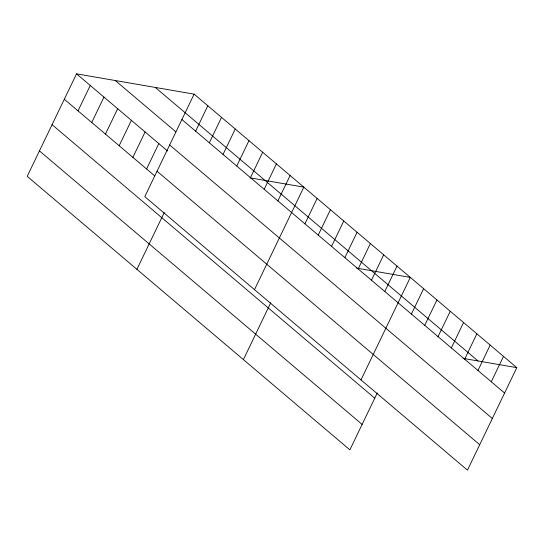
<?xml version="1.0" encoding="UTF-8"?>
<svg xmlns="http://www.w3.org/2000/svg" width="544" height="544" viewBox="0 0 544 544"><rect width="100%" height="100%" fill="white"/><g stroke="black" fill="none" stroke-linecap="round" stroke-linejoin="round"><path stroke-width="0.82" d="M194.12 94.146L144.786 196.649L467.466 470.159L516.8 367.656L194.12 94.146L76.534 73.841L27.2 176.344L349.88 449.854L377.271 392.952M78.023 110.86L90.243 85.469M91.739 122.482L103.958 97.09M105.454 134.11L117.674 108.718M119.17 145.731L131.39 120.34M132.879 157.359L145.098 131.961M146.594 168.98L158.814 143.589M195.609 131.165L207.828 105.767M136.911 269.341L164.295 212.439M209.324 142.786L221.544 117.395M223.04 154.414L235.26 129.016M236.749 166.036L248.975 140.644M250.464 177.657L262.684 152.266M264.18 189.285L276.4 163.894M277.896 200.906L290.115 175.515M254.497 289.639L303.831 187.136L250.036 177.847M304.919 223.815L317.138 198.424M243.399 359.598L270.783 302.695M318.226 235.096L330.453 209.705M331.541 246.378L343.76 220.986M344.848 257.659L357.075 232.268M358.163 268.94L370.382 243.549M371.47 280.228L383.69 254.83M384.785 291.509L397.004 266.111M360.985 379.902L410.312 277.399L356.517 268.11M411.407 314.072L423.626 288.68M424.714 325.353L436.934 299.962M438.029 336.634L450.248 311.243M451.336 347.915L463.556 322.524M464.644 359.203L476.87 333.805M477.958 370.484L490.178 345.086M491.266 381.766L503.492 356.374M463.005 358.367L516.8 367.656M155.312 87.448L477.999 360.951M181.893 119.537L504.58 393.047M115.335 80.546L175.8 131.798M169.646 144.983L492.334 418.492M76.534 73.841L167.545 150.987M157.032 171.204L479.713 444.713M64.308 99.239L154.7 175.848M52.061 124.685L374.748 398.188M39.447 150.899L362.127 424.408"/></g></svg>
